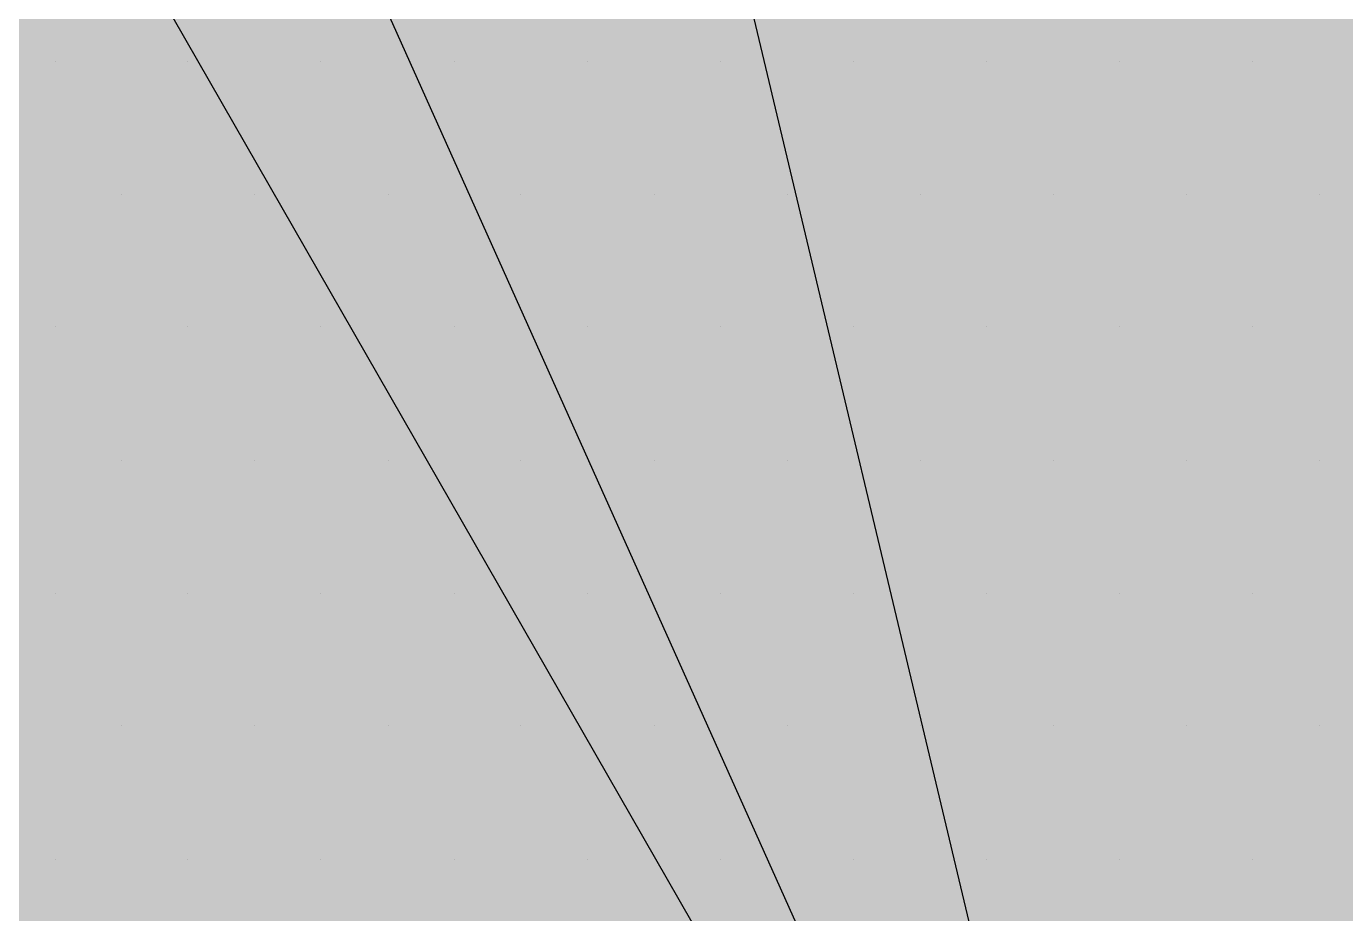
# Paper-space layout 'Layout1' of a CAD drawing. Extents: x -43 to 2298, y -18 to 768.
# Drawn here: x 144.338 to 144.884, y 255.288 to 255.655 of the extents above; entities that cross this region are included whole.
import ezdxf

# ---------------------------------------------------------------- set-up
doc = ezdxf.new("R2010")
doc.units = 0
doc.header["$LTSCALE"] = 2
doc.linetypes.add('CACHEX2', pattern=[0.75, 0.5, -0.25])
doc.layers.add('CARTOUCHE', color=7, linetype='Continuous')
doc.layers.add('LOGO', color=7, linetype='Continuous')

# ---------------------------------------------------------------- blocks, each defined once
blk = doc.blocks.new('A$C715108E3')
at = {"layer": 'LOGO', "color": 131}
for p, q in [((-2.72705, -23.97296), (-2.72705, -23.97296)), ((-2.63578, -23.97296), (-2.63578, -23.97296)), ((-2.54395, -23.97296), (-2.54395, -23.97296)), ((-2.45193, -23.97296), (-2.45193, -23.97296)), ((-2.35991, -23.97296), (-2.35991, -23.97296)), ((-2.26864, -23.97296), (-2.26864, -23.97296)), ((-2.17662, -23.97296), (-2.17662, -23.97296)), ((-2.08497, -23.97296), (-2.08497, -23.97296)), ((-1.99333, -23.97296), (-1.99333, -23.97296)), ((-1.90149, -23.97296), (-1.90149, -23.97296)), ((-2.68151, -24.06423), (-2.68151, -24.06423)), ((-2.58949, -24.06423), (-2.58949, -24.06423)), ((-2.49747, -24.06423), (-2.49747, -24.06423)), ((-2.4062, -24.06423), (-2.4062, -24.06423)), ((-2.31418, -24.06423), (-2.31418, -24.06423)), ((-2.22235, -24.06423), (-2.22235, -24.06423)), ((-2.13089, -24.06423), (-2.13089, -24.06423)), ((-2.03906, -24.06423), (-2.03906, -24.06423)), ((-1.94722, -24.06423), (-1.94722, -24.06423)), ((-1.85577, -24.06423), (-1.85577, -24.06423)), ((-2.72705, -24.1555), (-2.72705, -24.1555)), ((-2.63578, -24.1555), (-2.63578, -24.1555)), ((-2.54395, -24.1555), (-2.54395, -24.1555)), ((-2.45193, -24.1555), (-2.45193, -24.1555)), ((-2.35991, -24.1555), (-2.35991, -24.1555)), ((-2.26864, -24.1555), (-2.26864, -24.1555)), ((-2.17662, -24.1555), (-2.17662, -24.1555)), ((-2.08497, -24.1555), (-2.08497, -24.1555)), ((-1.99333, -24.1555), (-1.99333, -24.1555)), ((-1.90149, -24.1555), (-1.90149, -24.1555)), ((-2.68151, -24.24808), (-2.68151, -24.24808)), ((-2.58949, -24.24808), (-2.58949, -24.24808)), ((-2.49747, -24.24808), (-2.49747, -24.24808)), ((-2.4062, -24.24808), (-2.4062, -24.24808)), ((-2.31418, -24.24808), (-2.31418, -24.24808)), ((-2.22235, -24.24808), (-2.22235, -24.24808)), ((-2.13089, -24.24808), (-2.13089, -24.24808)), ((-2.03906, -24.24808), (-2.03906, -24.24808)), ((-1.94722, -24.24808), (-1.94722, -24.24808)), ((-1.85577, -24.24808), (-1.85577, -24.24808)), ((-2.72705, -24.33935), (-2.72705, -24.33935)), ((-2.63578, -24.33935), (-2.63578, -24.33935)), ((-2.54395, -24.33935), (-2.54395, -24.33935)), ((-2.45193, -24.33935), (-2.45193, -24.33935)), ((-2.35991, -24.33935), (-2.35991, -24.33935)), ((-2.26864, -24.33935), (-2.26864, -24.33935)), ((-2.17662, -24.33935), (-2.17662, -24.33935)), ((-2.08497, -24.33935), (-2.08497, -24.33935)), ((-1.99333, -24.33935), (-1.99333, -24.33935)), ((-1.90149, -24.33935), (-1.90149, -24.33935)), ((-2.68151, -24.43062), (-2.68151, -24.43062)), ((-2.58949, -24.43062), (-2.58949, -24.43062)), ((-2.49747, -24.43062), (-2.49747, -24.43062)), ((-2.4062, -24.43062), (-2.4062, -24.43062)), ((-2.31418, -24.43062), (-2.31418, -24.43062)), ((-2.22235, -24.43062), (-2.22235, -24.43062)), ((-2.13089, -24.43062), (-2.13089, -24.43062)), ((-2.03906, -24.43062), (-2.03906, -24.43062)), ((-1.94722, -24.43062), (-1.94722, -24.43062)), ((-1.85577, -24.43062), (-1.85577, -24.43062)), ((-2.72705, -24.5232), (-2.72705, -24.5232)), ((-2.63578, -24.5232), (-2.63578, -24.5232)), ((-2.54395, -24.5232), (-2.54395, -24.5232)), ((-2.45193, -24.5232), (-2.45193, -24.5232)), ((-2.35991, -24.5232), (-2.35991, -24.5232)), ((-2.26864, -24.5232), (-2.26864, -24.5232)), ((-2.17662, -24.5232), (-2.17662, -24.5232)), ((-2.08497, -24.5232), (-2.08497, -24.5232)), ((-1.99333, -24.5232), (-1.99333, -24.5232)), ((-1.90149, -24.5232), (-1.90149, -24.5232))]:
    blk.add_line(p, q, dxfattribs=at)
blk = doc.blocks.new('A$C581E6685')
at = {"layer": 'LOGO'}
for color, points in [(142, [(-45.3965, 37.48461), (-39.56664, 28.87035), (-39.34399, 28.54144), (-39.85188, 24.20638), (-36.94773, 25.48529), (-26.35664, 30.20323), (-36.18627, 24.07894), (-38.27461, 22.22355), (-38.13368, 21.21321), (-33.63633, 11.18454), (-39.53928, 21.4709), (-40.65251, 23.24046), (-42.06149, 23.35253), (-53.10724, 18.37671), (-43.39718, 24.48563), (-40.4756, 26.22595), (-40.684, 26.88939)]), (140, [(-45.3965, 37.48461), (-41.97453, 25.92777), (-41.78093, 23.88647), (-42.06149, 23.35253), (-44.92685, 21.97673), (-53.10724, 18.37671), (-40.80282, 21.69055), (-39.56664, 22.02677), (-38.27461, 22.22355), (-38.13368, 21.21321), (-33.63633, 11.18454), (-36.08019, 21.46115), (-37.34055, 24.33457), (-37.42507, 24.9804), (-36.94773, 25.48529), (-26.35664, 30.20323), (-37.87468, 26.83392), (-39.72857, 26.41186), (-40.37514, 26.63713), (-40.684, 26.88939)])]:
    blk.add_hatch(color=color, dxfattribs=at).paths.add_polyline_path(points)
at = {"layer": 'LOGO', "color": 142}
blk.add_lwpolyline([(-45.3965, 37.48461), (-39.34343, 28.54144), (-39.85188, 24.20638), (-36.94773, 25.48529), (-26.35664, 30.20323), (-36.18571, 24.07894), (-38.27387, 22.22355), (-38.13368, 21.21321), (-33.63576, 11.18454), (-39.53928, 21.4709), (-40.65176, 23.24046), (-42.06149, 23.35253), (-53.10724, 18.37671), (-43.39643, 24.48563), (-40.4756, 26.22595), (-40.68362, 26.88939)], close=True, dxfattribs=at)
at = {"layer": 'LOGO', "color": 140}
blk.add_lwpolyline([(-45.3965, 37.48461), (-41.97453, 25.92777), (-41.78037, 23.88647), (-42.06149, 23.35253), (-44.92685, 21.97673), (-53.10724, 18.37671), (-40.80282, 21.69055), (-39.56664, 22.02677), (-38.27387, 22.22355), (-38.13368, 21.21321), (-33.63576, 11.18454), (-36.08019, 21.46115), (-37.34055, 24.33457), (-37.42507, 24.9804), (-36.94773, 25.48529), (-26.35664, 30.20323), (-37.87411, 26.83392), (-39.72857, 26.41186), (-40.37477, 26.63713), (-40.68362, 26.88939)], close=True, dxfattribs=at)
at = {"layer": 'LOGO', "color": 32, "linetype": 'CACHEX2', "ltscale": 1.5}
blk.add_ellipse((-38.05384, 23.81385), major_axis=(-19.03106, -3.53396), ratio=0.590567, dxfattribs=at)
at = {"layer": 'LOGO', "color": 32}
blk.add_ellipse((-37.61436, 23.84992), major_axis=(-13.57677, -4.28389), ratio=0.791971, dxfattribs=at)
at = {"layer": 'CARTOUCHE'}
blk.add_blockref('A$C715108E3', (-31.67392, 36.3189), dxfattribs=at)

psp = doc.layouts.get("Layout1")

# ---------------------------------------------------------------- hatches: boundary and pattern name
at = {"layer": 'CARTOUCHE', "true_color": 0xffffff}
h = psp.add_hatch(color=7, dxfattribs=at)
h.dxf.hatch_style = 1
edge = h.paths.add_edge_path()
edge.add_spline(control_points=[(127.71967, 272.47485), (127.71967, 261.58368), (127.71967, 250.69252), (127.71967, 246.85252), (131.55967, 246.85252), (177.09893, 246.85252), (222.6382, 246.85252), (226.4782, 246.85252), (226.4782, 250.69252), (226.4782, 261.58368), (226.4782, 272.47485), (226.4782, 276.31485), (222.6382, 276.31485), (177.09893, 276.31485), (131.55967, 276.31485), (127.71967, 276.31485), (127.71967, 272.47485)], knot_values=[0, 0, 0, 1, 1, 2.570796, 2.570796, 3.570796, 3.570796, 5.141593, 5.141593, 6.141593, 6.141593, 7.712389, 7.712389, 8.712389, 8.712389, 10.283185, 10.283185, 10.283185], weights=[1, 1, 1, 0.707107, 1, 1, 1, 0.707107, 1, 1, 1, 0.707107, 1, 1, 1, 0.707107, 1], degree=2, periodic=0)

# ---------------------------------------------------------------- linework, layer by layer
at = {"layer": 'CARTOUCHE'}
psp.add_rational_spline([(127.71967, 272.47485), (127.71967, 261.58368), (127.71967, 250.69252), (127.71967, 246.85252), (131.55967, 246.85252), (177.09893, 246.85252), (222.6382, 246.85252), (226.4782, 246.85252), (226.4782, 250.69252), (226.4782, 261.58368), (226.4782, 272.47485), (226.4782, 276.31485), (222.6382, 276.31485), (177.09893, 276.31485), (131.55967, 276.31485), (127.71967, 276.31485), (127.71967, 272.47485)], [1, 1, 1, 0.707106781187, 1, 1, 1, 0.707106781187, 1, 1, 1, 0.707106781187, 1, 1, 1, 0.707106781187, 1], degree=2, knots=[0, 0, 0, 1, 1, 2.570796, 2.570796, 3.570796, 3.570796, 5.141593, 5.141593, 6.141593, 6.141593, 7.712389, 7.712389, 8.712389, 8.712389, 10.283185, 10.283185, 10.283185], dxfattribs=at)

# ---------------------------------------------------------------- block references
at = {"layer": 'CARTOUCHE', "xscale": 0.6, "yscale": 0.6, "zscale": 0.6}
psp.add_blockref('A$C581E6685', (164.99041, 248.2331), dxfattribs=at)

doc.saveas('drawing.dxf')
